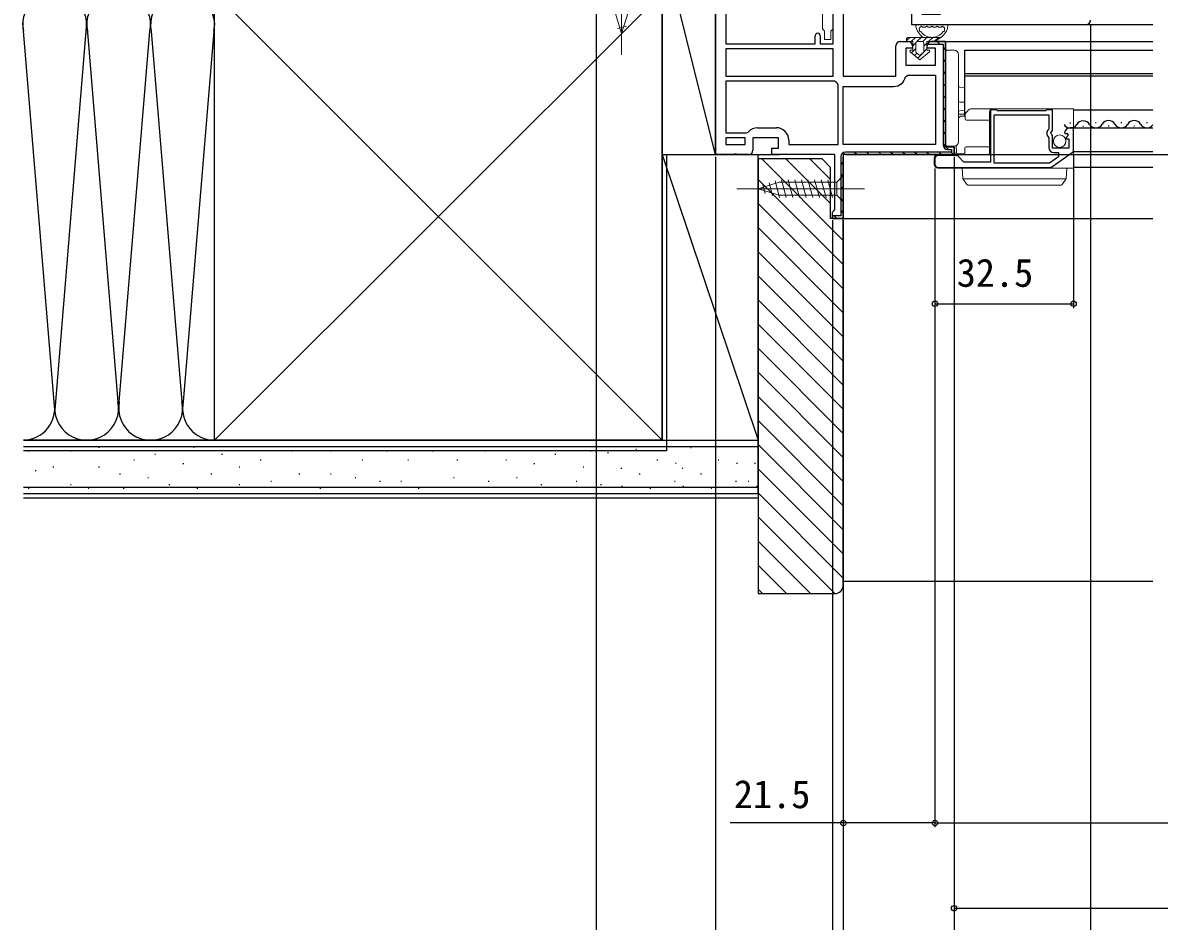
# Model space of a CAD drawing. Units: millimetres, scale not verified. Extents: x -525 to 525, y -783 to 778.
# Drawn here: x -337.5 to -70.9, y -567.6 to -356.8 of the extents above; entities that cross this region are included whole.
import ezdxf
from ezdxf.enums import TextEntityAlignment as Align

# ---------------------------------------------------------------- set-up
doc = ezdxf.new("R2010")
doc.units = ezdxf.units.MM
doc.header["$LTSCALE"] = 4
for name, color, linetype in [('0-3_YKK_11', 7, 'Continuous'), ('0-4_YKK_12', 2, 'Continuous'), ('0-7_YKK_D', 6, 'Continuous'), ('0-9_YSS_K', 3, 'Continuous'), ('0-A_YSS_KE', 3, 'Continuous')]:
    doc.layers.add(name, color=color, linetype=linetype)
doc.layers.add('0-5_YKK_13', color=4, linetype='Continuous', lineweight=18)
doc.styles.add('ＭＳ ゴシック', font='')
doc.styles.get('ＭＳ ゴシック').set_extended_font_data('MS Gothic')

msp = doc.modelspace()

# ---------------------------------------------------------------- linework, layer by layer
at = {"layer": '0-3_YKK_11'}
for p, q in [((-131.7, -361.2), (-129.8, -361.2)), ((-125.216, -361.798), (-125.214, -361.8)), ((-122.985, -361.2), (-122.385, -361.8)), ((-121.6, -362.585), (-121, -363.185)), ((-121.6, -365.414), (-121, -366.014)), ((-146.711, -370.676), (-147.092, -370.5)), ((-121.6, -368.242), (-121, -368.842)), ((-121.6, -371.071), (-121, -371.671)), ((-121.6, -373.899), (-121, -374.499)), ((-121.6, -376.727), (-121, -377.327)), ((-121.6, -379.556), (-121, -380.156)), ((-165.1, -381.4), (-160.7, -381.4)), ((-121.6, -382.384), (-121, -382.984)), ((-121.6, -385.213), (-120.313, -386.5)), ((-145.032, -387.237), (-144.564, -387.704)), ((-142.34, -387.1), (-141.74, -387.7)), ((-139.512, -387.1), (-138.912, -387.7)), ((-136.683, -387.1), (-136.083, -387.7)), ((-133.855, -387.1), (-133.255, -387.7)), ((-131.026, -387.1), (-130.426, -387.7)), ((-128.198, -387.1), (-127.598, -387.7)), ((-125.37, -387.1), (-124.77, -387.7)), ((-123.5, -388.6), (-123.5, -390)), ((-118.59, -387.9), (-122.8, -387.9)), ((-122.541, -387.1), (-121.941, -387.7)), ((-119.713, -387.1), (-119.207, -387.605)), ((-96.119, -390.574), (-91.299, -387.209)), ((-145.6, -389.497), (-145, -390.097)), ((-122.8, -390.7), (-96.52, -390.7)), ((-145.6, -392.325), (-145, -392.925)), ((-145.6, -395.154), (-145, -395.754)), ((-145.6, -397.982), (-145, -398.582)), ((-147.139, -402.1), (-146.539, -402.7)), ((-145.6, -400.811), (-145, -401.411))]:
    msp.add_line(p, q, dxfattribs=at)
for points in [[(-129, -299.2), (-129, -340.2), (-126.5, -340.2), (-126.5, -337.2), (-122.3, -337.2), (-122.3, -354.8), (-126.5, -354.8), (-126.5, -353.2), (-129, -353.2), (-129, -357.2), (-88, -357.2)], [(-172.6, -317.3), (-172.6, -361.7), (-151.6, -361.7), (-151.6, -359.8)], [(-150.4, -359.8), (-150.4, -361.7), (-147.4, -361.7), (-147.4, -318.1), (-150.4, -318.1), (-150.4, -320)], [(-145, -318.6), (-145, -369.3), (-132.7, -369.3), (-132.7, -362.2)], [(-167.2, -387.7), (-169.842, -387.7), (-170.025, -387.58), (-170.575, -387.58), (-170.758, -387.7), (-175, -387.7), (-175, -336.7), (-200.1, -336.7), (-200.6, -337.2), (-201.1, -337.7), (-203, -337.7), (-203, -334.3), (-175, -334.3)], [(-124.3, -361.2), (-121, -361.2), (-121, -385.9), (-119, -385.9), (-119, -387.7), (-145, -387.7), (-145, -402.7), (-147.5, -402.7), (-147.5, -401.2), (-147.25, -400.904), (-147, -400.608), (-147, -387.7), (-161.8, -387.7), (-161.8, -386.2), (-160.2, -386.2), (-160.2, -383.8), (-166.2, -383.8), (-166.2, -386.7)], [(-144.5, -387.7), (-119, -387.7), (-119, -385.9), (-121, -385.9), (-121, -361.2), (-124.3, -361.2)], [(-128.8, -362.2), (-128.8, -362.7), (-130.3, -362.7), (-130.3, -366.7), (-123.4, -366.7), (-123.4, -362.7), (-125.3, -362.7), (-125.3, -362.2)], [(-125.217, -361.8), (-121.6, -361.8), (-121.6, -385.4)], [(-147.092, -370.5), (-172.6, -370.5), (-172.6, -382.6), (-167.692, -382.6), (-167.31, -382.422)], [(-130.381, -369.482), (-129.895, -369.1), (-123.4, -369.1), (-123.4, -385.3)], [(-157.8, -384.3), (-157.8, -385.3), (-146.2, -385.3), (-146.2, -371.392), (-146.376, -371.011)], [(-123.4, -385.3), (-145, -385.3), (-145, -371.7), (-133.2, -371.7)], [(-93.099, -382.582), (-92.848, -382.793), (-92.529, -382.708), (-92.259, -383.176), (-92.836, -383.753), (-92.734, -384), (-92.1, -384), (-92.1, -386.2), (-95.9, -386.2), (-95.9, -383.2), (-96.2, -382.9), (-96.353, -382.571), (-95.9, -382.031), (-95.9, -377.2), (-97.227, -377.2), (-97.4, -377.3), (-97.573, -377.4), (-108.827, -377.4), (-109, -377.3), (-109.173, -377.2), (-110.5, -377.2), (-110.5, -389.5), (-116.7, -389.5), (-118.095, -388.105)], [(-96.615, -389.7), (-109.6, -389.7), (-109.6, -378.4), (-96.8, -378.4), (-96.8, -381.704), (-97.043, -381.993)], [(-96.907, -383.543), (-96.8, -383.772), (-96.8, -386)], [(-91, -386.635), (-91, -381.4), (-91.805, -381.4)], [(-120.5, -386.5), (-119.6, -386.5), (-119.6, -387.1), (-144.5, -387.1)], [(-145.6, -388.2), (-145.6, -402.1), (-147.5, -402.1), (-147.5, -402.7), (-145, -402.7), (-145, -388.2)], [(-95.6, -387.2), (-94.5, -387.2), (-94.5, -388.224), (-96.615, -389.7)]]:
    msp.add_lwpolyline(points, dxfattribs=at)
for points in [[(-147.4, -362.9), (-172.6, -362.9), (-172.6, -369.3), (-147.4, -369.3)], [(-172.6, -385.3), (-168, -385.3), (-168, -383.8), (-172.6, -383.8)]]:
    msp.add_lwpolyline(points, close=True, dxfattribs=at)
for centre, radius, start, end in [((-88, -356.2), 1, 270.00001, 359.99999), ((-151, -359.8), 0.6, 359.99999, 180.00001), ((-131.7, -362.2), 1, 90.00001, 179.99999), ((-129.8, -362.2), 1, 0.00001, 89.99999), ((-124.3, -362.2), 1, 90.00001, 179.99999), ((-124.3, -362.2), 1, 90.00002, 156.42181), ((-133.2, -368.8), 2.9, 270.00001, 346.39104), ((-144.5, -368.8), 2.9, 220.32022, 229.67978), ((-165.1, -384.3), 2.9, 90.00001, 139.63901), ((-160.7, -384.3), 2.9, 0.00001, 89.99999), ((-96.2, -382.7), 1.1, 139.99999, 229.99481), ((-91.805, -382.7), 1.3, 89.99998, 174.7841), ((-120.5, -385.4), 1.1, 180.00001, 269.99999), ((-95.6, -386), 1.2, 180.00001, 269.99999), ((-167.2, -386.7), 1, 270.00001, 359.99999), ((-144.5, -388.2), 1.1, 90.00001, 179.99999), ((-122.8, -388.6), 0.7, 90.00001, 179.99999), ((-118.59, -388.6), 0.7, 45.00004, 90.00003), ((-91.7, -386.635), 0.7, 304.91937, 359.99998), ((-122.8, -390), 0.7, 180.00001, 269.99999), ((-96.52, -390), 0.7, 269.99992, 304.91935)]:
    msp.add_arc(centre, radius, start, end, dxfattribs=at)
at = {"layer": '0-4_YKK_12'}
for p, q in [((-88, -357.2), (-72.382, -357.2)), ((-121.5, -361.2), (-72.382, -361.2)), ((-116.5, -368.7), (-72.382, -368.7)), ((-116.5, -369.2), (-72.382, -369.2)), ((-91, -377.2), (-72.382, -377.2)), ((-91.826, -380.262), (-91.626, -380.262)), ((-88.826, -381.022), (-88.626, -381.022)), ((-85.874, -380.182), (-85.674, -380.182)), ((-82.874, -380.942), (-82.674, -380.942)), ((-79.874, -380.182), (-79.674, -380.182)), ((-76.874, -380.942), (-76.674, -380.942)), ((-73.874, -380.182), (-73.674, -380.182)), ((-91, -381.4), (-72.382, -381.4)), ((-91, -387), (-72.382, -387)), ((-72.382, -390.7), (-91, -390.7)), ((-145.5, -402.7), (-72.382, -402.7))]:
    msp.add_line(p, q, dxfattribs=at)
msp.add_lwpolyline([(-116.5, -378.7), (-116.5, -363.2), (-72.382, -363.2)], dxfattribs=at)
for centre, start, end in [((-91.726, -379.804), 209.20254, 330.79746), ((-88.726, -381.48), 29.20254, 150.79746), ((-85.774, -379.723), 209.20254, 330.79746), ((-82.774, -381.4), 29.20254, 150.79746), ((-79.774, -379.723), 209.20254, 330.79746), ((-76.774, -381.4), 29.20254, 150.79746), ((-73.774, -379.723), 209.20254, 324.0701)]:
    msp.add_arc(centre, 1.718, start, end, dxfattribs=at)
at = {"layer": '0-5_YKK_13'}
for p, q in [((-197, -329.3), (-197, -364.3)), ((-197, -359.3), (-198.55, -354.384)), ((-197, -359.3), (-195.45, -354.384)), ((-120.744, -357.2), (-127.673, -357.2)), ((-197.938, -358.153), (-195.888, -357.604)), ((-125.841, -357.8), (-126.273, -357.8)), ((-124.608, -357.8), (-125.041, -357.8)), ((-123.376, -357.8), (-123.808, -357.8)), ((-122.144, -357.8), (-122.576, -357.8)), ((-130.152, -360.93), (-129.422, -360.2)), ((-129.709, -360.2), (-122.159, -360.2)), ((-128.708, -361.2), (-129.708, -361.2)), ((-128.708, -361.2), (-129.708, -361.2)), ((-129.075, -361.2), (-128.075, -360.2)), ((-128.708, -363.2), (-128.708, -361.2)), ((-128.708, -363.2), (-128.708, -361.2)), ((-128.708, -362.181), (-128.008, -361.48)), ((-128.008, -361.5), (-128.008, -363.5)), ((-128.008, -361.5), (-128.008, -363.5)), ((-127.728, -361.201), (-126.728, -360.2)), ((-126.408, -361.2), (-127.708, -361.2)), ((-126.408, -361.2), (-127.708, -361.2)), ((-126.382, -361.201), (-125.381, -360.2)), ((-126.108, -363.5), (-126.108, -361.5)), ((-126.108, -363.5), (-126.108, -361.5)), ((-126.108, -362.275), (-125.408, -361.575)), ((-125.408, -361.2), (-125.408, -363.2)), ((-123.608, -361.2), (-125.408, -361.2)), ((-125.408, -363.2), (-125.408, -361.2)), ((-123.608, -361.2), (-125.408, -361.2)), ((-125.034, -361.2), (-124.034, -360.2)), ((-123.687, -361.2), (-122.687, -360.2)), ((-127.058, -365.5), (-129.337, -363.556)), ((-127.058, -365.5), (-129.337, -363.556)), ((-129.206, -363.2), (-128.708, -363.2)), ((-128.708, -363.2), (-129.206, -363.2)), ((-129.013, -363.833), (-128.008, -362.828)), ((-128.286, -364.453), (-127.719, -363.885)), ((-127.903, -363.728), (-127.253, -364.282)), ((-127.253, -364.282), (-127.903, -363.728)), ((-127.559, -365.073), (-126.22, -363.733)), ((-124.779, -363.556), (-127.058, -365.5)), ((-127.058, -365.5), (-124.779, -363.556)), ((-126.864, -364.282), (-126.214, -363.728)), ((-126.864, -364.282), (-126.214, -363.728)), ((-126.176, -363.689), (-125.408, -362.922)), ((-125.408, -363.2), (-124.911, -363.2)), ((-124.911, -363.2), (-125.408, -363.2)), ((-121, -364.2), (-121, -363.7)), ((-121, -384.7), (-121, -364.2)), ((-120.5, -363.2), (-119, -363.2)), ((-118, -364.2), (-118, -384.7)), ((-117.705, -371.905), (-116.5, -371.926)), ((-117.705, -375.405), (-116.5, -375.426)), ((-117.7, -378.2), (-118, -378.2)), ((-116.5, -377.374), (-117.705, -377.395)), ((-116.5, -378.2), (-117.7, -378.2)), ((-116.427, -379.297), (-116.418, -378.295)), ((-116.213, -377.806), (-115.894, -377.488)), ((-115.894, -377.488), (-115.612, -377.205)), ((-115.117, -377), (-110, -377)), ((-110.7, -377.7), (-110.7, -386.2)), ((-95.096, -377), (-110, -377)), ((-94.106, -377), (-95.096, -377)), ((-94.106, -377), (-91, -377)), ((-91, -377), (-91, -377.7)), ((-91, -381.4), (-91, -377.7)), ((-118, -379.129), (-117.584, -378.772)), ((-117.389, -378.7), (-116.421, -378.7)), ((-110.7, -379.6), (-116.127, -379.6)), ((-91, -386.2), (-91, -381.4)), ((-121, -385.2), (-121, -384.7)), ((-119, -385.7), (-120.5, -385.7)), ((-118.483, -387.203), (-118.497, -385.564)), ((-116.497, -387.403), (-116.487, -386.197)), ((-116.187, -385.9), (-110.7, -385.9)), ((-110.7, -386.2), (-110.7, -387.4)), ((-91, -387.3), (-91, -386.2)), ((-123.7, -388.6), (-123.7, -390)), ((-111, -387.7), (-122.8, -387.7)), ((-119, -387.699), (-119, -387.4)), ((-116.515, -387.5), (-118.183, -387.5)), ((-91, -390.74), (-91, -387.3)), ((-122.8, -390.9), (-96.481, -390.9)), ((-96.481, -390.9), (-91, -390.9)), ((-91, -390.9), (-91, -390.74)), ((-165, -395.7), (-160.084, -394.15)), ((-162.421, -394.31), (-161.608, -397.346)), ((-160.989, -393.859), (-159.933, -397.8)), ((-146.55, -394.15), (-160.084, -394.15)), ((-159.506, -393.6), (-158.38, -397.8)), ((-157.953, -393.6), (-156.827, -397.8)), ((-156.4, -393.6), (-155.274, -397.8)), ((-154.847, -393.6), (-153.721, -397.8)), ((-153.294, -393.6), (-152.169, -397.8)), ((-151.741, -393.6), (-150.616, -397.8)), ((-150.188, -393.6), (-149.063, -397.8)), ((-148.635, -393.6), (-147.51, -397.8)), ((-145, -392.6), (-146.55, -394.15)), ((-146.55, -397.25), (-146.55, -394.15)), ((-145, -398.8), (-145, -392.6)), ((-116.934, -393.403), (-92.766, -393.403)), ((-116.884, -393.49), (-116.895, -393.474)), ((-116.005, -394.695), (-116.884, -393.49)), ((-92.816, -393.49), (-93.695, -394.695)), ((-92.805, -393.474), (-92.816, -393.49)), ((-140, -395.7), (-170, -395.7)), ((-165, -395.7), (-160.084, -397.25)), ((-163.853, -394.762), (-163.304, -396.812)), ((-160.084, -397.25), (-146.55, -397.25)), ((-145, -398.8), (-146.55, -397.25)), ((-94.099, -394.9), (-94.503, -394.9))]:
    msp.add_line(p, q, dxfattribs=at)
msp.add_lwpolyline([(-147.401, -321.142), (-147.401, -358.158), (-147.651, -358.454), (-147.901, -358.75), (-147.901, -360.7), (-149.401, -360.7), (-149.401, -358.75), (-149.651, -358.454), (-149.901, -358.158), (-149.901, -321.142), (-149.651, -320.846), (-149.401, -320.55), (-149.401, -318.6), (-147.901, -318.6), (-147.901, -320.55), (-147.651, -320.846)], close=True, dxfattribs=at)
for points in [[(-122.159, -360.2), (-123.608, -361.2), (-122.159, -360.2)], [(-118.433, -387.365), (-119, -387.4), (-119, -387.101), (-119, -385.7)], [(-116.952, -393.315), (-117.1, -390.9), (-116.102, -390.9), (-93.598, -390.9), (-92.6, -390.9), (-92.748, -393.315)], [(-94.503, -394.9), (-115.197, -394.9), (-115.601, -394.9)]]:
    msp.add_lwpolyline(points, dxfattribs=at)
msp.add_circle((-94.25, -384.551), 1.45, dxfattribs=at)
for centre, radius, start, end in [((-127.673, -357.5), 0.3, 90, 188.20609), ((-120.744, -357.5), 0.3, 351.79391, 90), ((-124.208, -357), 3.8, 188.20609, 237.36313), ((-126.892, -358.1), 0.3, 110.02209, 202.28177), ((-126.98, -358.6), 0.2, 153.36701, 266.63299), ((-124.208, -357), 3.2, 202.28177, 203.14776), ((-127.427, -358.376), 0.3, 333.36701, 23.14776), ((-127.097, -357.536), 0.3, 290.02209, 328.16514), ((-127.009, -359.099), 0.3, 36.85224, 86.63299), ((-126.673, -357.8), 0.2, 36.8699, 148.16514), ((-124.208, -357), 3.2, 216.85224, 323.14776), ((-126.273, -357.5), 0.3, 216.8699, 270), ((-125.841, -357.5), 0.3, 270, 323.1301), ((-125.441, -357.8), 0.2, 36.8699, 143.1301), ((-125.041, -357.5), 0.3, 216.8699, 270), ((-124.608, -357.5), 0.3, 270, 323.1301), ((-124.208, -357.8), 0.2, 36.8699, 143.1301), ((-123.808, -357.5), 0.3, 216.8699, 270), ((-123.376, -357.5), 0.3, 270, 323.1301), ((-122.976, -357.8), 0.2, 36.8699, 143.1301), ((-122.576, -357.5), 0.3, 216.8699, 270), ((-124.208, -357), 3.8, 302.63687, 351.79391), ((-122.144, -357.5), 0.3, 270, 323.1301), ((-121.744, -357.8), 0.2, 31.83486, 143.1301), ((-121.408, -359.099), 0.3, 93.36701, 143.14776), ((-121.32, -357.536), 0.3, 211.83486, 249.97791), ((-121.437, -358.6), 0.2, 273.36701, 26.63299), ((-121.525, -358.1), 0.3, 337.71823, 69.97791), ((-120.99, -358.376), 0.3, 156.85224, 206.63299), ((-124.208, -357), 3.2, 336.85224, 337.71823), ((-129.709, -360.7), 0.5, 90.11462, 269.88538), ((-129.708, -360.7), 0.5, 89.88541, 270), ((-129.708, -360.7), 0.5, 269.88533, 269.99998), ((-127.708, -361.5), 0.3, 90, 180), ((-127.708, -361.5), 0.3, 90, 180), ((-126.408, -361.5), 0.3, 0, 90), ((-126.408, -361.5), 0.3, 0, 90), ((-129.206, -363.402), 0.202, 90, 229.53619), ((-129.206, -363.402), 0.202, 90, 229.53619), ((-127.708, -363.5), 0.3, 180, 229.53619), ((-127.708, -363.5), 0.3, 180, 229.53619), ((-127.058, -364.054), 0.3, 229.53619, 310.46381), ((-127.058, -364.054), 0.3, 229.53619, 310.46381), ((-126.408, -363.5), 0.3, 310.46381, 0), ((-126.408, -363.5), 0.3, 310.46381, 0), ((-124.911, -363.402), 0.202, 310.46378, 89.99997), ((-124.911, -363.402), 0.202, 310.46381, 90), ((-120.5, -363.7), 0.5, 90, 180), ((-119, -364.2), 1, 0, 90), ((-117.7, -371.605), 0.3, 180, 269), ((-117.7, -375.105), 0.3, 180, 269), ((-117.7, -377.695), 0.3, 91, 180), ((-115.718, -378.301), 0.7, 135, 179.5), ((-115.117, -377.7), 0.7, 90, 135), ((-110, -377.7), 0.7, 90, 180), ((-117.389, -379), 0.3, 90, 130.60129), ((-116.127, -379.3), 0.3, 179.5, 270), ((-120.5, -385.2), 0.5, 180, 270), ((-119, -384.7), 1, 270, 0), ((-116.187, -386.2), 0.3, 90, 179.5), ((-116.187, -386.2), 0.3, 90, 179.5), ((-122.8, -388.6), 0.9, 90, 180), ((-118.183, -387.2), 0.3, 180.5, 270), ((-116.797, -387.4), 0.3, 270, 359.5), ((-111, -387.4), 0.3, 270, 0), ((-122.8, -390), 0.9, 180, 270), ((-116.653, -393.297), 0.3, 183.5, 216.09486), ((-93.047, -393.297), 0.3, 323.90514, 356.5), ((-115.601, -394.4), 0.5, 216.09486, 270), ((-94.099, -394.4), 0.5, 270, 323.90514)]:
    msp.add_arc(centre, radius, start, end, dxfattribs=at)
at = {"layer": '0-7_YKK_D'}
for p, q in [((-203, -338.2), (-203, -625.512)), ((-87, -357.2), (-87, -585.512)), ((-175, -388.2), (-175, -605.512)), ((-175, -388.2), (-175, -625.512)), ((-175, -388.2), (-175, -625.512)), ((-119, -388.2), (-119, -585.512)), ((-119, -388.2), (-119, -585.512)), ((-119, -388.2), (-119, -565.512)), ((-118.5, -387.7), (-45.6, -387.7)), ((-91, -387.635), (-91, -423.7)), ((-123.5, -391), (-123.5, -545.512)), ((-123.5, -391), (-123.5, -545.512)), ((-123.5, -391), (-123.5, -423.7)), ((-147.5, -403.1), (-147.5, -585.512)), ((-145, -403.2), (-145, -585.512)), ((-145, -403.2), (-145, -605.512)), ((-145, -403.2), (-145, -585.512)), ((-145, -403.2), (-145, -605.512)), ((-145, -403.2), (-145, -545.512)), ((-123.5, -422.7), (-91, -422.7)), ((-123.5, -544.512), (123.497, -544.512)), ((-119, -564.512), (119, -564.512))]:
    msp.add_line(p, q, dxfattribs=at)
msp.add_lwpolyline([(-123.5, -544.512), (-145, -544.512), (-171.516, -544.512)], dxfattribs=at)
for centre in [(-123.5, -422.7), (-91, -422.7), (-145, -544.512), (-123.5, -544.512), (-123.5, -544.512), (-119, -564.512)]:
    msp.add_circle(centre, 0.637, dxfattribs=at)
at = {"layer": '0-9_YSS_K'}
for p, q in [((-187.5, -387.7), (-187.5, -337.7)), ((-175, -387.7), (-187.5, -337.7)), ((-175, -337.7), (-175, -387.7)), ((-187.5, -454.7), (-292.5, -349.7)), ((-187.5, -349.7), (-292.5, -454.7)), ((-330, -447.581), (-337.501, -356.807)), ((-292.506, -356.894), (-299.842, -445.668)), ((-322.661, -358.765), (-330, -447.581)), ((-322.39, -358.145), (-315, -447.581)), ((-315, -447.581), (-307.658, -358.732)), ((-307.342, -358.732), (-300, -447.581)), ((-187.5, -387.7), (-160, -387.7)), ((-187.5, -454.7), (-187.5, -387.7)), ((-187.5, -387.7), (-165, -454.7)), ((-165, -454.7), (-165, -387.7)), ((-164.153, -388.7), (-145, -407.853)), ((-158.496, -388.7), (-148, -399.196)), ((-152.839, -388.7), (-148, -393.539)), ((-165, -393.51), (-145, -413.51)), ((-165, -399.167), (-145, -419.167)), ((-165, -404.823), (-145, -424.823)), ((-165, -410.48), (-145, -430.48)), ((-165, -416.137), (-145, -436.137)), ((-165, -421.794), (-145, -441.794)), ((-165, -427.451), (-145, -447.451)), ((-165, -433.108), (-145, -453.108)), ((-165, -438.765), (-145, -458.765)), ((-165, -444.421), (-145, -464.421)), ((-165, -450.078), (-145, -470.078)), ((-292.5, -454.7), (-337.342, -454.7)), ((-187.5, -454.7), (-165, -454.7)), ((-165, -455.735), (-145, -475.735)), ((-337.342, -456.2), (-165, -456.2)), ((-335.996, -457.266), (-336.196, -457.266)), ((-326.106, -457.266), (-326.306, -457.266)), ((-319.513, -456.442), (-319.713, -456.442)), ((-306.326, -458.09), (-306.526, -458.09)), ((-297.26, -456.442), (-297.46, -456.442)), ((-290.667, -458.09), (-290.867, -458.09)), ((-274.184, -457.266), (-274.384, -457.266)), ((-265.118, -457.266), (-265.318, -457.266)), ((-251.931, -457.266), (-252.131, -457.266)), ((-241.217, -457.266), (-241.417, -457.266)), ((-228.924, -457.266), (-229.124, -457.266)), ((-212.44, -458.09), (-212.64, -458.09)), ((-204.199, -457.266), (-204.399, -457.266)), ((-200.108, -457.699), (-200.308, -457.699)), ((-193.481, -456.919), (-193.681, -456.919)), ((-180.684, -456.53), (-180.884, -456.53)), ((-330.227, -461.062), (-330.427, -461.062)), ((-319.513, -461.062), (-319.713, -461.062)), ((-311.271, -459.414), (-311.471, -459.414)), ((-299.733, -460.238), (-299.933, -460.238)), ((-286.546, -461.062), (-286.746, -461.062)), ((-281.601, -459.414), (-281.801, -459.414)), ((-257.701, -459.414), (-257.901, -459.414)), ((-246.986, -459.414), (-247.186, -459.414)), ((-235.448, -459.414), (-235.648, -459.414)), ((-223.979, -459.414), (-224.179, -459.414)), ((-217.385, -460.238), (-217.585, -460.238)), ((-205.847, -461.062), (-206.047, -461.062)), ((-188.54, -459.414), (-188.74, -459.414)), ((-184.192, -460.148), (-184.392, -460.148)), ((-174.178, -459.414), (-174.378, -459.414)), ((-169.83, -460.148), (-170.03, -460.148)), ((-165.617, -460.148), (-165.817, -460.148)), ((-334.347, -461.887), (-334.547, -461.887)), ((-314.568, -462.711), (-314.768, -462.711)), ((-307.974, -463.535), (-308.174, -463.535)), ((-293.139, -462.711), (-293.339, -462.711)), ((-272.535, -462.711), (-272.735, -462.711)), ((-265.118, -462.711), (-265.318, -462.711)), ((-259.349, -463.535), (-259.549, -463.535)), ((-236.272, -463.535), (-236.472, -463.535)), ((-221.506, -463.535), (-221.706, -463.535)), ((-196.99, -461.317), (-197.19, -461.317)), ((-192.661, -462.711), (-192.861, -462.711)), ((-182.628, -461.317), (-182.828, -461.317)), ((-178.299, -462.711), (-178.499, -462.711)), ((-165, -461.392), (-145, -481.392)), ((-337.342, -465.7), (-165, -465.7)), ((-335.996, -466.007), (-336.196, -466.007)), ((-326.106, -465.183), (-326.306, -465.183)), ((-321.985, -466.007), (-322.185, -466.007)), ((-313.743, -466.007), (-313.943, -466.007)), ((-303.029, -465.183), (-303.229, -465.183)), ((-296.436, -466.007), (-296.636, -466.007)), ((-286.546, -465.183), (-286.746, -465.183)), ((-279.129, -464.359), (-279.329, -464.359)), ((-267.59, -466.007), (-267.79, -466.007)), ((-253.58, -464.359), (-253.78, -464.359)), ((-248.635, -464.359), (-248.835, -464.359)), ((-244.514, -466.007), (-244.714, -466.007)), ((-228.099, -464.359), (-228.299, -464.359)), ((-215.737, -465.183), (-215.937, -465.183)), ((-207.495, -464.359), (-207.695, -464.359)), ((-201.726, -465.183), (-201.926, -465.183)), ((-196.8, -465.605), (-197, -465.605)), ((-190.188, -466.007), (-190.388, -466.007)), ((-184.419, -464.359), (-184.619, -464.359)), ((-182.438, -465.605), (-182.638, -465.605)), ((-175.827, -466.007), (-176.027, -466.007)), ((-170.058, -464.359), (-170.258, -464.359)), ((-167.16, -464.359), (-167.36, -464.359)), ((-165.179, -465.605), (-165.379, -465.605)), ((-337.342, -468.2), (-165, -468.2)), ((-165, -467.049), (-145, -487.049)), ((-165, -472.706), (-147.006, -490.7)), ((-165, -475.3), (-165, -487.8)), ((-165, -478.363), (-152.663, -490.7)), ((-165, -484.019), (-158.319, -490.7)), ((-145, -487.8), (-72.382, -487.8)), ((-165, -489.676), (-163.976, -490.7))]:
    msp.add_line(p, q, dxfattribs=at)
for centre, start, end in [((-330, -357.2), 348.21621, 191.78332), ((-315, -357.2), 348.21621, 191.78332), ((-300, -357.2), 348.21621, 191.78332), ((-337.5, -447.2), 271.20749, 11.78354), ((-322.5, -447.2), 168.21647, 11.78354), ((-307.5, -447.2), 168.21647, 11.78354), ((-292.5, -447.2), 168.21647, 270)]:
    msp.add_arc(centre, 7.5, start, end, dxfattribs=at)
at = {"layer": '0-A_YSS_KE'}
for p, q in [((-292.5, -363.665), (-292.5, -349.7)), ((-292.5, -454.7), (-292.5, -357.2)), ((-186.5, -387.7), (-186.5, -457.2)), ((-337.342, -454.7), (-165, -454.7)), ((-187.5, -454.7), (-292.5, -454.7)), ((-165, -467.2), (-165, -454.7)), ((-186.5, -457.2), (-337.342, -457.2)), ((-337.342, -467.2), (-165, -467.2))]:
    msp.add_line(p, q, dxfattribs=at)
for points in [[(-292.5, -349.7), (-187.5, -349.7), (-187.5, -454.7)], [(-165, -388.7), (-165, -490.7), (-147, -490.7)], [(-145, -488.7), (-145, -402.7), (-148, -402.7), (-148, -390.7), (-150, -388.7), (-165, -388.7)]]:
    msp.add_lwpolyline(points, dxfattribs=at)
msp.add_arc((-147, -488.7), 2, 270.00001, 359.99999, dxfattribs=at)

# ---------------------------------------------------------------- texts
at = {"layer": '0-7_YKK_D', "style": 'ＭＳ ゴシック'}
for s, p in [('32.5', (-118.398, -420.7)), ('21.5', (-170.681, -543.012))]:
    msp.add_text(s, height=6.598, dxfattribs=at).set_placement(p, align=Align.BOTTOM_LEFT)

doc.saveas('drawing.dxf')
